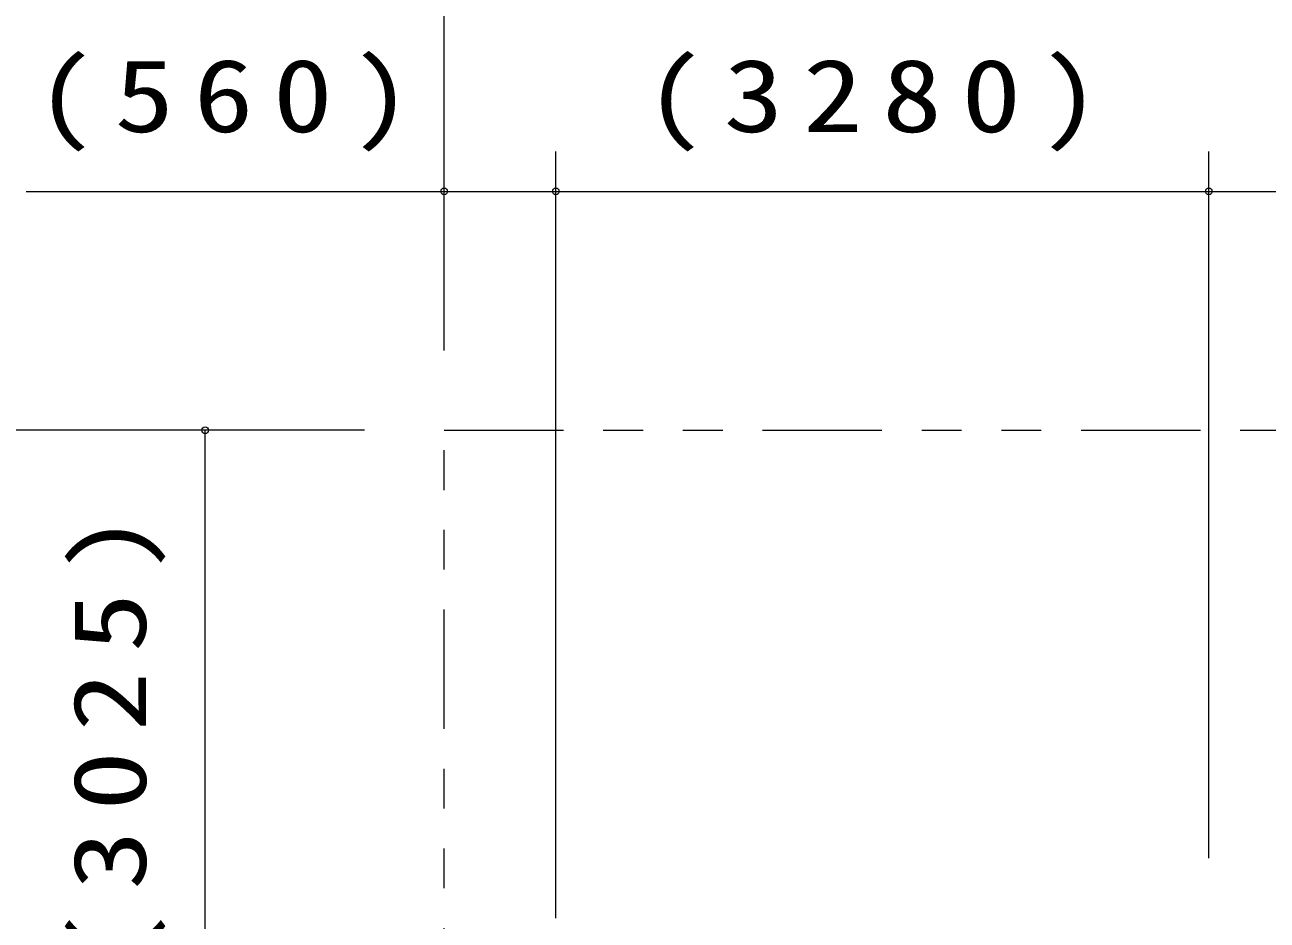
# Model space of a CAD drawing. Units: millimetres on the paper. Extents: x 200 to 618, y 141 to 438.
# Drawn here: x 401.4 to 432.6, y 389.46 to 411.94 of the extents above; entities that cross this region are included whole.
import ezdxf

# ---------------------------------------------------------------- set-up
doc = ezdxf.new("R2010")
doc.units = ezdxf.units.MM
doc.linetypes.add('USER3', pattern=[8, 3, -1, 1, -1, 1, -1])
doc.layers.add('線', color=2, linetype='Continuous', lineweight=25)
doc.layers.add('補助', color=2, linetype='Continuous', lineweight=13)
doc.styles.add('ＭＳ ゴシック', font='')
doc.styles.get('ＭＳ ゴシック').set_extended_font_data('MS Gothic')

# ---------------------------------------------------------------- blocks, each defined once
blk = doc.blocks.new('dimension_origin')
at = {"color": 0, "linetype": 'Continuous', "lineweight": -2}
blk.add_circle((0, 0), 1.25, dxfattribs=at)

msp = doc.modelspace()

# ---------------------------------------------------------------- linework, layer by layer
at = {"layer": '線', "linetype": 'USER3', "lineweight": 13}
msp.add_lwpolyline([(411.925, 401.762), (450.175, 401.762), (450.175, 362.262), (411.925, 362.262)], close=True, dxfattribs=at)
at = {"layer": '補助'}
for p, q in [((411.925, 403.762), (411.925, 416.762)), ((411.925, 403.762), (411.925, 408.762)), ((414.732, 389.512), (414.732, 408.762)), ((414.732, 389.512), (414.732, 408.762)), ((431.132, 391.012), (431.132, 408.762)), ((431.132, 391.012), (431.132, 408.762)), ((401.426, 407.762), (414.732, 407.762)), ((414.732, 407.762), (431.132, 407.762)), ((431.132, 407.762), (447.132, 407.762)), ((409.925, 401.762), (396.925, 401.762)), ((409.925, 401.762), (404.925, 401.762)), ((405.925, 386.637), (405.925, 401.762))]:
    msp.add_line(p, q, dxfattribs=at)

# ---------------------------------------------------------------- block references
at = {"layer": '補助', "xscale": 0.0667, "yscale": 0.0667}
for p in [(411.925, 407.762), (414.732, 407.762), (431.132, 407.762)]:
    msp.add_blockref('dimension_origin', p, dxfattribs=at)
for p, rotation in [((414.732, 407.762), 180), ((431.132, 407.762), 180), ((405.925, 401.762), 270)]:
    msp.add_blockref('dimension_origin', p, dxfattribs=dict(at, rotation=rotation))

# ---------------------------------------------------------------- texts
at = {"layer": '補助', "char_height": 1.833, "attachment_point": 8, "style": 'ＭＳ ゴシック'}
for s, insert in [('\\T1.33;\\W1.2;(560)', (406.634, 408.762)), ('\\T1.33;\\W1.2;(3280)', (422.932, 408.762))]:
    msp.add_mtext(s, dxfattribs=dict(at, insert=insert))
at = {"layer": '補助', "insert": (404.925, 394.199), "char_height": 1.833, "attachment_point": 8, "rotation": 90, "style": 'ＭＳ ゴシック'}
msp.add_mtext('\\T1.33;\\W1.2;(3025)', dxfattribs=at)

doc.saveas('drawing.dxf')
